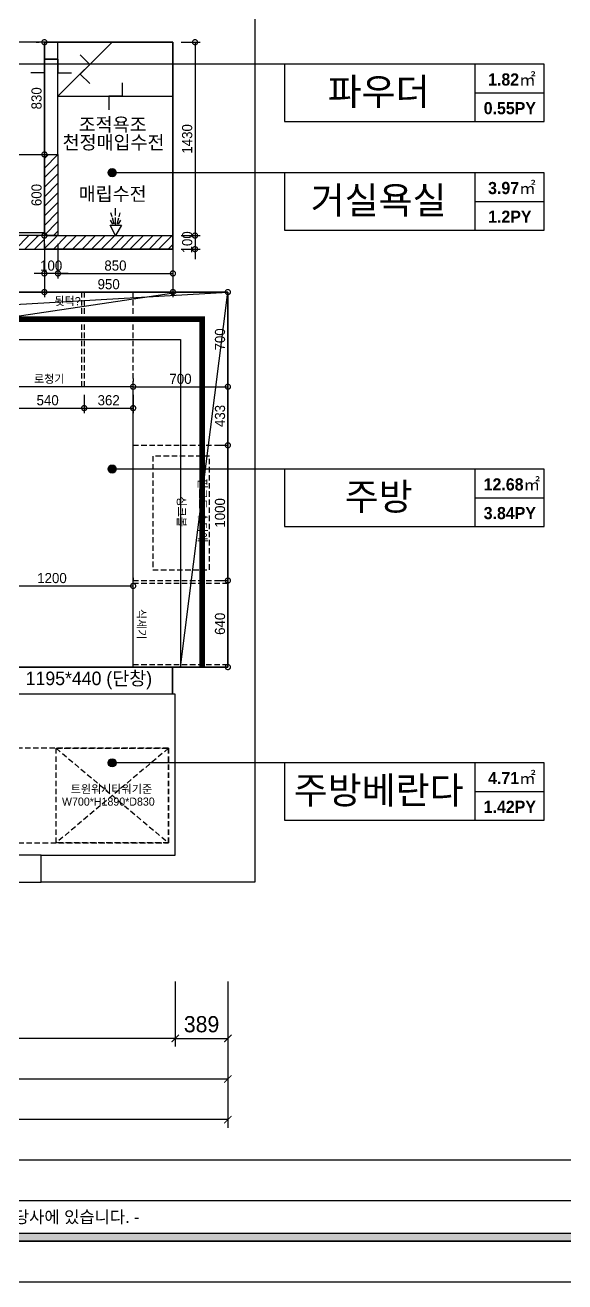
# Model space of a CAD drawing. Header units: inches. Extents: x 220271 to 272471, y 4186 to 23206.
# Drawn here: x 236425 to 240413, y 4786 to 14079 of the extents above; entities that cross this region are included whole.
import ezdxf
from ezdxf.enums import TextEntityAlignment as Align

# ---------------------------------------------------------------- set-up
doc = ezdxf.new("R2010")
doc.units = ezdxf.units.IN
doc.header["$LTSCALE"] = 50
doc.header["$MEASUREMENT"] = 0
doc.linetypes.add('DH-HID2', pattern=[1.2, 0.8, -0.4])
doc.linetypes.add('HID', pattern=[2.5, 1.5, -1])
for name, color, linetype in [('0-ELC TEXT', 7, 'Continuous'), ('03-TEXT', 3, 'Continuous'), ('03-WAL NEW', 3, 'Continuous'), ('04-WIN', 4, 'Continuous'), ('06-FUR', 6, 'Continuous'), ('06-LIGHT', 4, 'Continuous'), ('07-DIM WAL', 5, 'Continuous'), ('08-HAT', 8, 'Continuous'), ('BATH', 4, 'Continuous'), ('CO-BATH', 6, 'Continuous'), ('F-WALL1', 2, 'Continuous'), ('FORM(YOURNAME)-1', 1, 'Continuous'), ('FORM(YOURNAME)-11', 1, 'Continuous'), ('FU-FURM', 251, 'DH-HID2'), ('TOILET-1', 6, 'Continuous')]:
    doc.layers.add(name, color=color, linetype=linetype)
doc.styles.add('YOURNAME', font='HY울릉도M.TTF')
doc.styles.add('넥슨고딕', font='NEXONLv1GothicBold.ttf')
doc.styles.add('스타일1', font='HY울릉도M.TTF')
doc.styles.add('코레일둥고', font='Korail_Round_Gothic_Medium.ttf')
doc.dimstyles.new('30', dxfattribs={"dimscale": 30, "dimtxt": 2.5, "dimasz": 2.5, "dimexe": 1.25, "dimexo": 2, "dimtad": 1, "dimdec": 0, "dimtxsty": '스타일1', "dimblk": 'DOTSMALL', "dimcen": 2.5, "dimclrd": 1, "dimclre": 1, "dimclrt": 7, "dimadec": 0, "dimazin": 0, "dimtfac": 1, "dimtdec": 0, "dimtix": 1, "dimtmove": 0, "dimatfit": 3, "dimldrblk": 'DOTSMALL', "dimfxl": 1.25, "dimarcsym": 0})
doc.dimstyles.new('YOURNAME-60', dxfattribs={"dimscale": 60, "dimtxt": 2, "dimasz": 0.9, "dimexe": 1, "dimexo": 3, "dimgap": 0.7, "dimtad": 1, "dimdec": 0, "dimzin": 0, "dimdsep": 46, "dimlunit": 6, "dimtxsty": 'YOURNAME', "dimblk": 'ARCHTICK', "dimcen": 0, "dimclrd": 1, "dimclre": 1, "dimclrt": 7, "dimadec": 0, "dimazin": 0, "dimtfac": 1, "dimtdec": 0, "dimtix": 1, "dimtmove": 2, "dimatfit": 3, "dimldrblk": 'ARCHTICK', "dimfxl": 1, "dimtolj": 1, "dimtzin": 0, "dimarcsym": 0})

# ---------------------------------------------------------------- blocks, each defined once
blk = doc.blocks.new('FORM-ELEVATION')
at = {"layer": 'FORM(YOURNAME)-11'}
h = blk.add_hatch(color=256, dxfattribs=at)
h.dxf.hatch_style = 1
h.paths.add_polyline_path([(-10309, 35708), (71691, 35708), (71691, 35508), (-10309, 35508)])
h.paths.add_polyline_path([(-10309, -21492), (71691, -21492), (71691, -21692), (-10309, -21692)])
at = {"layer": 'Defpoints', "color": 158}
blk.add_line((62481, -20692), (-10309, -20692), dxfattribs=at)
for points in [[(-10309, -21692), (71691, -21692), (71691, 35708), (-10309, 35708)], [(-8309, 33708), (61071, 33708), (61071, -19692), (-8309, -19692)]]:
    blk.add_lwpolyline(points, close=True, dxfattribs=at)
at = {"layer": 'FORM(YOURNAME)-11', "color": 250}
blk.add_lwpolyline([(-11309, -22692), (72691, -22692), (72691, 36708), (-11309, 36708)], close=True, dxfattribs=at)
at = {"layer": 'FORM(YOURNAME)-11'}
blk.add_lwpolyline([(-10309, -21492), (71691, -21492), (71691, -21692), (-10309, -21692)], close=True, dxfattribs=at)
at = {"layer": 'FORM(YOURNAME)-11', "color": 1, "style": 'YOURNAME'}
blk.add_text("- 본 도서는 어떠한 경우에도 무단으로 도용할 수 없으며 도용시 '지적재산권' 보호에 관한 법률에 의거, 법적 분쟁이 발생합니다.  또한 본 도서에 관한 모든 저작권은 당사에 있습니다. -", height=300, dxfattribs=at).set_placement((28146, -21092), align=Align.MIDDLE_CENTER)
at = {"layer": 'FORM(YOURNAME)-11', "color": 3, "style": 'YOURNAME'}
for tag, height, p in [('1', 450, (71041, -1219)), ('2', 450, (71041, -1863)), ('3', 450, (71041, -3150)), ('4', 450, (71041, -5081)), ('5', 515, (71041, -7398)), ('6', 515, (71041, -9650)), ('7', 515, (71041, -11903)), ('8', 515, (71041, -14155)), ('9', 515, (71041, -16408)), ('10', 515, (66791, -18596)), ('11', 515, (71041, -18660)), ('12', 515, (66791, -20848)), ('13', 515, (71041, -20848))]:
    blk.add_attdef(tag, text='', height=height, dxfattribs=at).set_placement(p, align=Align.MIDDLE_RIGHT)
blk = doc.blocks.new('_ArchTick')
at = {"color": 0, "linetype": 'ByBlock', "const_width": 0.15}
blk.add_lwpolyline([(-0.5, -0.5), (0.5, 0.5)], dxfattribs=at)
blk = doc.blocks.new('*D67')
at = {"layer": '07-DIM WAL', "color": 1, "lineweight": -2, "transparency": 16777216}
for p, q in [((233578.8, 7006.1), (233578.8, 6526.1)), ((237533.8, 7006.1), (237533.8, 6526.1)), ((237533.8, 6586.1), (233578.8, 6586.1))]:
    blk.add_line(p, q, dxfattribs=at)
at = {"layer": 'Defpoints', "color": 0, "transparency": 16777216}
for p in [(233578.8, 7186.1), (237533.8, 7186.1), (233578.8, 6586.1)]:
    blk.add_point(p, dxfattribs=at)
at = {"layer": '07-DIM WAL', "color": 1, "lineweight": -2, "transparency": 16777216, "xscale": 54, "yscale": 54, "zscale": 54, "rotation": 180}
blk.add_blockref('_ArchTick', (233578.8, 6586.1), dxfattribs=at)
at = {"layer": '07-DIM WAL', "color": 1, "lineweight": -2, "transparency": 16777216, "xscale": 54, "yscale": 54, "zscale": 54}
blk.add_blockref('_ArchTick', (237533.8, 6586.1), dxfattribs=at)
at = {"layer": '07-DIM WAL', "color": 7, "transparency": 16777216, "insert": (235556.3, 6699.8), "char_height": 120, "attachment_point": 5, "style": 'YOURNAME'}
blk.add_mtext('\\A1;3,955', dxfattribs=at)
blk = doc.blocks.new('*D68')
at = {"layer": '07-DIM WAL', "color": 1, "lineweight": -2, "transparency": 16777216}
for p, q in [((237533.8, 7006.1), (237533.8, 6526.1)), ((237922.8, 7006.1), (237922.8, 6526.1)), ((237533.8, 6586.1), (237922.8, 6586.1))]:
    blk.add_line(p, q, dxfattribs=at)
at = {"layer": 'Defpoints', "color": 0, "transparency": 16777216}
for p in [(237533.8, 7186.1), (237922.8, 7186.1), (237922.8, 6586.1)]:
    blk.add_point(p, dxfattribs=at)
at = {"layer": '07-DIM WAL', "color": 1, "lineweight": -2, "transparency": 16777216, "xscale": 54, "yscale": 54, "zscale": 54, "rotation": 180}
blk.add_blockref('_ArchTick', (237533.8, 6586.1), dxfattribs=at)
at = {"layer": '07-DIM WAL', "color": 1, "lineweight": -2, "transparency": 16777216, "xscale": 54, "yscale": 54, "zscale": 54}
blk.add_blockref('_ArchTick', (237922.8, 6586.1), dxfattribs=at)
at = {"layer": '07-DIM WAL', "color": 7, "transparency": 16777216, "insert": (237728.3, 6690.6), "char_height": 120, "attachment_point": 5, "style": 'YOURNAME'}
blk.add_mtext('\\A1;389', dxfattribs=at)
blk = doc.blocks.new('*D69')
at = {"layer": '07-DIM WAL', "color": 1, "lineweight": -2, "transparency": 16777216}
for p, q in [((233578.8, 7006.1), (233578.8, 6226.1)), ((237922.8, 7006.1), (237922.8, 6226.1)), ((237922.8, 6286.1), (233578.8, 6286.1))]:
    blk.add_line(p, q, dxfattribs=at)
at = {"layer": 'Defpoints', "color": 0, "transparency": 16777216}
for p in [(233578.8, 7186.1), (237922.8, 7186.1), (233578.8, 6286.1)]:
    blk.add_point(p, dxfattribs=at)
at = {"layer": '07-DIM WAL', "color": 1, "lineweight": -2, "transparency": 16777216, "xscale": 54, "yscale": 54, "zscale": 54, "rotation": 180}
blk.add_blockref('_ArchTick', (233578.8, 6286.1), dxfattribs=at)
at = {"layer": '07-DIM WAL', "color": 1, "lineweight": -2, "transparency": 16777216, "xscale": 54, "yscale": 54, "zscale": 54}
blk.add_blockref('_ArchTick', (237922.8, 6286.1), dxfattribs=at)
at = {"layer": '07-DIM WAL', "color": 7, "transparency": 16777216, "insert": (235750.8, 6399.7), "char_height": 120, "attachment_point": 5, "style": 'YOURNAME'}
blk.add_mtext('\\A1;4,344', dxfattribs=at)
blk = doc.blocks.new('*D71')
at = {"layer": '07-DIM WAL', "color": 1, "lineweight": -2, "transparency": 16777216}
for p, q in [((226218.8, 7006.1), (226218.8, 5926.1)), ((237922.8, 7006.1), (237922.8, 5926.1)), ((237922.8, 5986.1), (226218.8, 5986.1))]:
    blk.add_line(p, q, dxfattribs=at)
at = {"layer": 'Defpoints', "color": 0, "transparency": 16777216}
for p in [(226218.8, 7186.1), (237922.8, 7186.1), (226218.8, 5986.1)]:
    blk.add_point(p, dxfattribs=at)
at = {"layer": '07-DIM WAL', "color": 1, "lineweight": -2, "transparency": 16777216, "xscale": 54, "yscale": 54, "zscale": 54, "rotation": 180}
blk.add_blockref('_ArchTick', (226218.8, 5986.1), dxfattribs=at)
at = {"layer": '07-DIM WAL', "color": 1, "lineweight": -2, "transparency": 16777216, "xscale": 54, "yscale": 54, "zscale": 54}
blk.add_blockref('_ArchTick', (237922.8, 5986.1), dxfattribs=at)
at = {"layer": '07-DIM WAL', "color": 7, "transparency": 16777216, "insert": (232070.8, 6099.7), "char_height": 120, "attachment_point": 5, "style": 'YOURNAME'}
blk.add_mtext('\\A1;11,704', dxfattribs=at)
blk = doc.blocks.new('vudausseh')
at = {"layer": '04-WIN'}
for points in [[(239926.2, 32522.5), (241121.2, 32522.5), (241121.2, 32322.5), (239926.2, 32322.5)], [(240150.2, 31132.5), (237187.2, 31132.5), (237187.2, 30932.5), (240150.2, 30932.5)]]:
    blk.add_lwpolyline(points, close=True, dxfattribs=at)
at = {"layer": 'F-WALL1'}
for p, q in [((241731.2, 42840.5), (241731.2, 30932.5)), ((241125.2, 37143), (236957.2, 37143)), ((241125.2, 35613), (241125.2, 37143)), ((238532.2, 35613), (241125.2, 35613)), ((241531.2, 35295.5), (238397.2, 35295.5)), ((241531.2, 32522.5), (241531.2, 35295.5)), ((241121.2, 32322.5), (241121.2, 32522.5)), ((241121.2, 32522.5), (241531.2, 32522.5)), ((241142.2, 32322.5), (241121.2, 32322.5)), ((241142.2, 31132.5), (241142.2, 32322.5)), ((240150.2, 30932.5), (240150.2, 31132.5)), ((240150.2, 31132.5), (241142.2, 31132.5)), ((241731.2, 30932.5), (240150.2, 30932.5))]:
    blk.add_line(p, q, dxfattribs=at)
blk = doc.blocks.new('_DOTSMALL')
at = {"color": 0, "linetype": 'ByBlock', "const_width": 0.5}
blk.add_lwpolyline([(-0.0625, 0, 1), (0.0625, 0, 1)], format="xyb", close=True, dxfattribs=at)
blk = doc.blocks.new('*D86')
at = {"layer": '07-DIM WAL', "color": 1, "lineweight": -2, "transparency": 16777216}
for p, q in [((236022.8, 9992.1), (236022.8, 9969.6)), ((237222.8, 9992.1), (237222.8, 9969.6)), ((236022.8, 9932.1), (237222.8, 9932.1))]:
    blk.add_line(p, q, dxfattribs=at)
at = {"layer": 'Defpoints', "color": 0, "transparency": 16777216}
for p in [(236022.8, 9932.1), (237222.8, 9932.1), (237222.8, 9932.1)]:
    blk.add_point(p, dxfattribs=at)
at = {"layer": '07-DIM WAL', "color": 1, "lineweight": -2, "transparency": 16777216, "xscale": 75, "yscale": 75, "zscale": 75, "rotation": 180}
blk.add_blockref('_DOTSMALL', (236022.8, 9932.1), dxfattribs=at)
at = {"layer": '07-DIM WAL', "color": 1, "lineweight": -2, "transparency": 16777216, "xscale": 75, "yscale": 75, "zscale": 75}
blk.add_blockref('_DOTSMALL', (237222.8, 9932.1), dxfattribs=at)
at = {"layer": '07-DIM WAL', "color": 7, "transparency": 16777216, "insert": (236622.8, 9989.9), "char_height": 75, "attachment_point": 5, "style": '스타일1'}
blk.add_mtext('1200', dxfattribs=at)
blk = doc.blocks.new('AC-8')
at = {"layer": 'BATH'}
for p, q in [((-51, 54), (0, 143)), ((0, 143), (45, 54)), ((45, 54), (-51, 54)), ((-25, 47), (-46, 12)), ((-14, 47), (-28, -8)), ((-2, 49), (-2, -11)), ((10, 47), (25, -8)), ((22, 47), (43, 12)), ((-31, -16), (-41, -49)), ((-2, -27), (-2, -89)), ((28, -16), (38, -49))]:
    blk.add_line(p, q, dxfattribs=at)
blk = doc.blocks.new('*D91')
at = {"layer": '07-DIM WAL', "color": 1, "lineweight": -2, "transparency": 16777216}
for p, q in [((237862.8, 12105.1), (237885.3, 12105.1)), ((237922.8, 12105.1), (237922.8, 11405.1)), ((237862.8, 11405.1), (237885.3, 11405.1))]:
    blk.add_line(p, q, dxfattribs=at)
at = {"layer": 'Defpoints', "color": 0, "transparency": 16777216}
for p in [(237922.8, 12105.1), (237922.8, 11405.1), (237922.8, 11405.1)]:
    blk.add_point(p, dxfattribs=at)
at = {"layer": '07-DIM WAL', "color": 1, "lineweight": -2, "transparency": 16777216, "xscale": 75, "yscale": 75, "zscale": 75}
for p, rotation in [((237922.8, 12105.1), 90), ((237922.8, 11405.1), 270)]:
    blk.add_blockref('_DOTSMALL', p, dxfattribs=dict(at, rotation=rotation))
at = {"layer": '07-DIM WAL', "color": 7, "transparency": 16777216, "insert": (237865, 11755.1), "char_height": 75, "attachment_point": 5, "rotation": 90, "style": '스타일1'}
blk.add_mtext('700', dxfattribs=at)
blk = doc.blocks.new('*D92')
at = {"layer": '07-DIM WAL', "color": 1, "lineweight": -2, "transparency": 16777216}
for p, q in [((237222.8, 11465.1), (237222.8, 11442.6)), ((237922.8, 11465.1), (237922.8, 11442.6)), ((237222.8, 11405.1), (237922.8, 11405.1))]:
    blk.add_line(p, q, dxfattribs=at)
at = {"layer": 'Defpoints', "color": 0, "transparency": 16777216}
for p in [(237222.8, 11405.1), (237922.8, 11405.1), (237922.8, 11405.1)]:
    blk.add_point(p, dxfattribs=at)
at = {"layer": '07-DIM WAL', "color": 1, "lineweight": -2, "transparency": 16777216, "xscale": 75, "yscale": 75, "zscale": 75, "rotation": 180}
blk.add_blockref('_DOTSMALL', (237222.8, 11405.1), dxfattribs=at)
at = {"layer": '07-DIM WAL', "color": 1, "lineweight": -2, "transparency": 16777216, "xscale": 75, "yscale": 75, "zscale": 75}
blk.add_blockref('_DOTSMALL', (237922.8, 11405.1), dxfattribs=at)
at = {"layer": '07-DIM WAL', "color": 7, "transparency": 16777216, "insert": (237572.8, 11462.9), "char_height": 75, "attachment_point": 5, "style": '스타일1'}
blk.add_mtext('700', dxfattribs=at)
blk = doc.blocks.new('*D93')
at = {"layer": '07-DIM WAL', "color": 1, "lineweight": -2, "transparency": 16777216}
for p, q in [((237576.8, 13952.6), (237717.6, 13952.6)), ((237680.1, 13952.6), (237680.1, 12522.6)), ((237576.8, 12522.6), (237717.6, 12522.6))]:
    blk.add_line(p, q, dxfattribs=at)
at = {"layer": 'Defpoints', "color": 0, "transparency": 16777216}
for p in [(237516.8, 13952.6), (237516.8, 12522.6), (237680.1, 12522.6)]:
    blk.add_point(p, dxfattribs=at)
at = {"layer": '07-DIM WAL', "color": 1, "lineweight": -2, "transparency": 16777216, "xscale": 75, "yscale": 75, "zscale": 75}
for p, rotation in [((237680.1, 13952.6), 90), ((237680.1, 12522.6), 270)]:
    blk.add_blockref('_DOTSMALL', p, dxfattribs=dict(at, rotation=rotation))
at = {"layer": '07-DIM WAL', "color": 7, "transparency": 16777216, "insert": (237622.3, 13237.6), "char_height": 75, "attachment_point": 5, "rotation": 90, "style": '스타일1'}
blk.add_mtext('1430', dxfattribs=at)
blk = doc.blocks.new('*D94')
at = {"layer": '07-DIM WAL', "color": 1, "lineweight": -2, "transparency": 16777216}
for p, q in [((237680.1, 12597.6), (237680.1, 12347.6)), ((237576.8, 12522.6), (237717.6, 12522.6)), ((237576.8, 12422.6), (237717.6, 12422.6))]:
    blk.add_line(p, q, dxfattribs=at)
at = {"layer": 'Defpoints', "color": 0, "transparency": 16777216}
for p in [(237516.8, 12522.6), (237516.8, 12422.6), (237680.1, 12422.6)]:
    blk.add_point(p, dxfattribs=at)
at = {"layer": '07-DIM WAL', "color": 1, "lineweight": -2, "transparency": 16777216, "xscale": 75, "yscale": 75, "zscale": 75}
for p, rotation in [((237680.1, 12522.6), 270), ((237680.1, 12422.6), 90)]:
    blk.add_blockref('_DOTSMALL', p, dxfattribs=dict(at, rotation=rotation))
at = {"layer": '07-DIM WAL', "color": 7, "transparency": 16777216, "insert": (237622.3, 12472.6), "char_height": 75, "attachment_point": 5, "rotation": 90, "style": '스타일1'}
blk.add_mtext('100', dxfattribs=at)
blk = doc.blocks.new('*D95')
at = {"layer": '07-DIM WAL', "color": 1, "lineweight": -2, "transparency": 16777216}
for p, q in [((236506.8, 13122.6), (236529.3, 13122.6)), ((236566.8, 13122.6), (236566.8, 12522.6)), ((236506.8, 12522.6), (236529.3, 12522.6))]:
    blk.add_line(p, q, dxfattribs=at)
at = {"layer": 'Defpoints', "color": 0, "transparency": 16777216}
for p in [(236566.8, 13122.6), (236566.8, 12522.6), (236566.8, 12522.6)]:
    blk.add_point(p, dxfattribs=at)
at = {"layer": '07-DIM WAL', "color": 1, "lineweight": -2, "transparency": 16777216, "xscale": 75, "yscale": 75, "zscale": 75}
for p, rotation in [((236566.8, 13122.6), 90), ((236566.8, 12522.6), 270)]:
    blk.add_blockref('_DOTSMALL', p, dxfattribs=dict(at, rotation=rotation))
at = {"layer": '07-DIM WAL', "color": 7, "transparency": 16777216, "insert": (236509, 12822.6), "char_height": 75, "attachment_point": 5, "rotation": 90, "style": '스타일1'}
blk.add_mtext('600', dxfattribs=at)
blk = doc.blocks.new('B-110')
at = {"layer": 'CO-BATH', "color": 8}
blk.add_line((-450, -20), (450, -20), dxfattribs=at)
at = {"layer": 'CO-BATH'}
for p, q in [((-82.3, -114.8), (-37.5, -104.8)), ((-82.3, -168.2), (-82.3, -114.8)), ((-82.3, -168.2), (-45.1, -180.7)), ((-30.4, -154.8), (-53.2, -194.8)), ((-31.2, -156.3), (-37.5, -104.8)), ((-37.5, -104.8), (37.5, -104.8)), ((0.7, -179.1), (-32.6, -210.9)), ((15, -288), (37.5, -104.8)), ((82.3, -165.1), (27.5, -186.1)), ((37.5, -104.8), (82.3, -114.8)), ((82.3, -165.1), (82.3, -114.8)), ((-53.6, -195.4), (-71.6, -218.5)), ((-64.9, -205.1), (-71.1, -213)), ((-70.2, -220), (-52.9, -233.6)), ((-33.1, -211.4), (-51.1, -234.5)), ((-39.7, -224.8), (-45.9, -232.7)), ((-15, -288), (-25.3, -204)), ((-15, -288), (15, -288))]:
    blk.add_line(p, q, dxfattribs=at)
blk.add_lwpolyline([(-450, 0), (450, 0), (450, -600), (-450, -600)], close=True, dxfattribs=at)
at = {"layer": 'CO-BATH', "color": 8}
for centre, radius in [((0, -148), 20), ((0, -148), 8), ((0, -361.5), 15)]:
    blk.add_circle(centre, radius, dxfattribs=at)
at = {"layer": 'CO-BATH'}
for centre, radius, start, end in [((0, -334), 230, 110.95984, 69.04016), ((-34.7, -152.3), 5, 330.35272, 7.11814), ((0, -148), 30, 276.86913, 187.11814), ((4.2, -182.7), 5, 96.86913, 133.63456), ((-67.2, -216.1), 5, 141.99364, 231.99364), ((-61, -208.2), 5, 75.57182, 141.99364), ((-57.5, -192.4), 5, 321.99364, 330.35272), ((-49.8, -229.6), 5, 231.99364, 321.99364), ((-43.7, -221.7), 5, 321.99364, 28.41546), ((-29.1, -214.5), 5, 133.63456, 141.99364)]:
    blk.add_arc(centre, radius, start, end, dxfattribs=at)
at = {"layer": 'CO-BATH', "color": 8}
for centre, radius, start, end in [((0, -334), 220, 111.96087, 68.03913), ((-26.4, -373.5), 162.4, 130.34665, 154.00528), ((-10.4, -392.4), 187.1, 109.38487, 130.34665), ((0, -421.9), 218.4, 70.61513, 83.36919), ((10.4, -392.4), 187.1, 49.65335, 70.61513), ((26.4, -373.5), 162.4, 25.99472, 49.65335), ((-51.1, -361.5), 134.9, 154.00528, 180), ((-51.1, -361.5), 134.9, 180, 205.99472), ((51.1, -361.5), 134.9, 0, 25.99472), ((51.1, -361.5), 134.9, 334.00528, 0), ((-26.4, -349.5), 162.4, 205.99472, 229.65335), ((26.4, -349.5), 162.4, 310.34665, 334.00528), ((-10.4, -330.6), 187.1, 229.65335, 250.61513), ((0, -301.1), 218.4, 250.61513, 270), ((0, -301.1), 218.4, 270, 289.38487), ((10.4, -330.6), 187.1, 289.38487, 310.34665)]:
    blk.add_arc(centre, radius, start, end, dxfattribs=at)
blk = doc.blocks.new('*D97')
at = {"layer": '07-DIM WAL', "color": 1, "lineweight": -2, "transparency": 16777216}
for p, q in [((235666.8, 12362.6), (235666.8, 12067.6)), ((236566.8, 12362.6), (236566.8, 12067.6)), ((235666.8, 12105.1), (236566.8, 12105.1))]:
    blk.add_line(p, q, dxfattribs=at)
at = {"layer": 'Defpoints', "color": 0, "transparency": 16777216}
for p in [(235666.8, 12422.6), (236566.8, 12422.6), (236566.8, 12105.1)]:
    blk.add_point(p, dxfattribs=at)
at = {"layer": '07-DIM WAL', "color": 1, "lineweight": -2, "transparency": 16777216, "xscale": 75, "yscale": 75, "zscale": 75, "rotation": 180}
blk.add_blockref('_DOTSMALL', (235666.8, 12105.1), dxfattribs=at)
at = {"layer": '07-DIM WAL', "color": 1, "lineweight": -2, "transparency": 16777216, "xscale": 75, "yscale": 75, "zscale": 75}
blk.add_blockref('_DOTSMALL', (236566.8, 12105.1), dxfattribs=at)
at = {"layer": '07-DIM WAL', "color": 7, "transparency": 16777216, "insert": (236116.8, 12162.9), "char_height": 75, "attachment_point": 5, "style": '스타일1'}
blk.add_mtext('900', dxfattribs=at)
blk = doc.blocks.new('*D98')
at = {"layer": '07-DIM WAL', "color": 1, "lineweight": -2, "transparency": 16777216}
for p, q in [((236566.8, 12362.6), (236566.8, 12067.6)), ((237516.8, 12362.6), (237516.8, 12067.6)), ((236566.8, 12105.1), (237516.8, 12105.1))]:
    blk.add_line(p, q, dxfattribs=at)
at = {"layer": 'Defpoints', "color": 0, "transparency": 16777216}
for p in [(236566.8, 12422.6), (237516.8, 12422.6), (237516.8, 12105.1)]:
    blk.add_point(p, dxfattribs=at)
at = {"layer": '07-DIM WAL', "color": 1, "lineweight": -2, "transparency": 16777216, "xscale": 75, "yscale": 75, "zscale": 75, "rotation": 180}
blk.add_blockref('_DOTSMALL', (236566.8, 12105.1), dxfattribs=at)
at = {"layer": '07-DIM WAL', "color": 1, "lineweight": -2, "transparency": 16777216, "xscale": 75, "yscale": 75, "zscale": 75}
blk.add_blockref('_DOTSMALL', (237516.8, 12105.1), dxfattribs=at)
at = {"layer": '07-DIM WAL', "color": 7, "transparency": 16777216, "insert": (237041.8, 12162.9), "char_height": 75, "attachment_point": 5, "style": '스타일1'}
blk.add_mtext('950', dxfattribs=at)
blk = doc.blocks.new('*D99')
at = {"layer": '07-DIM WAL', "color": 1, "lineweight": -2, "transparency": 16777216}
for p, q in [((236666.8, 12462.6), (236666.8, 12205.3)), ((237516.8, 12462.6), (237516.8, 12205.3)), ((236666.8, 12242.8), (237516.8, 12242.8))]:
    blk.add_line(p, q, dxfattribs=at)
at = {"layer": 'Defpoints', "color": 0, "transparency": 16777216}
for p in [(236666.8, 12522.6), (237516.8, 12522.6), (237516.8, 12242.8)]:
    blk.add_point(p, dxfattribs=at)
at = {"layer": '07-DIM WAL', "color": 1, "lineweight": -2, "transparency": 16777216, "xscale": 75, "yscale": 75, "zscale": 75, "rotation": 180}
blk.add_blockref('_DOTSMALL', (236666.8, 12242.8), dxfattribs=at)
at = {"layer": '07-DIM WAL', "color": 1, "lineweight": -2, "transparency": 16777216, "xscale": 75, "yscale": 75, "zscale": 75}
blk.add_blockref('_DOTSMALL', (237516.8, 12242.8), dxfattribs=at)
at = {"layer": '07-DIM WAL', "color": 7, "transparency": 16777216, "insert": (237091.8, 12300.6), "char_height": 75, "attachment_point": 5, "style": '스타일1'}
blk.add_mtext('850', dxfattribs=at)
blk = doc.blocks.new('*D100')
at = {"layer": '07-DIM WAL', "color": 1, "lineweight": -2, "transparency": 16777216}
for p, q in [((236566.8, 12462.6), (236566.8, 12205.3)), ((236666.8, 12462.6), (236666.8, 12205.3)), ((236741.8, 12242.8), (236491.8, 12242.8))]:
    blk.add_line(p, q, dxfattribs=at)
at = {"layer": 'Defpoints', "color": 0, "transparency": 16777216}
for p in [(236566.8, 12522.6), (236666.8, 12522.6), (236566.8, 12242.8)]:
    blk.add_point(p, dxfattribs=at)
at = {"layer": '07-DIM WAL', "color": 1, "lineweight": -2, "transparency": 16777216, "xscale": 75, "yscale": 75, "zscale": 75}
blk.add_blockref('_DOTSMALL', (236566.8, 12242.8), dxfattribs=at)
at = {"layer": '07-DIM WAL', "color": 1, "lineweight": -2, "transparency": 16777216, "xscale": 75, "yscale": 75, "zscale": 75, "rotation": 180}
blk.add_blockref('_DOTSMALL', (236666.8, 12242.8), dxfattribs=at)
at = {"layer": '07-DIM WAL', "color": 7, "transparency": 16777216, "insert": (236616.8, 12300.5), "char_height": 75, "attachment_point": 5, "style": '스타일1'}
blk.add_mtext('100', dxfattribs=at)
blk = doc.blocks.new('*D101')
at = {"layer": '07-DIM WAL', "color": 1, "lineweight": -2, "transparency": 16777216}
for p, q in [((236506.8, 13952.6), (236529.3, 13952.6)), ((236566.8, 13952.6), (236566.8, 13122.6)), ((236506.8, 13122.6), (236529.3, 13122.6))]:
    blk.add_line(p, q, dxfattribs=at)
at = {"layer": 'Defpoints', "color": 0, "transparency": 16777216}
for p in [(236566.8, 13952.6), (236566.8, 13122.6), (236566.8, 13122.6)]:
    blk.add_point(p, dxfattribs=at)
at = {"layer": '07-DIM WAL', "color": 1, "lineweight": -2, "transparency": 16777216, "xscale": 75, "yscale": 75, "zscale": 75}
for p, rotation in [((236566.8, 13952.6), 90), ((236566.8, 13122.6), 270)]:
    blk.add_blockref('_DOTSMALL', p, dxfattribs=dict(at, rotation=rotation))
at = {"layer": '07-DIM WAL', "color": 7, "transparency": 16777216, "insert": (236509, 13537.6), "char_height": 75, "attachment_point": 5, "rotation": 90, "style": '스타일1'}
blk.add_mtext('830', dxfattribs=at)
blk = doc.blocks.new('*D126')
at = {"layer": '07-DIM WAL', "color": 1, "lineweight": -2, "transparency": 16777216}
for p, q in [((236320.8, 11345.1), (236320.8, 11209.4)), ((236860.8, 11345.1), (236860.8, 11209.4)), ((236320.8, 11246.9), (236860.8, 11246.9))]:
    blk.add_line(p, q, dxfattribs=at)
at = {"layer": 'Defpoints', "color": 0, "transparency": 16777216}
for p in [(236320.8, 11405.1), (236860.8, 11405.1), (236860.8, 11246.9)]:
    blk.add_point(p, dxfattribs=at)
at = {"layer": '07-DIM WAL', "color": 1, "lineweight": -2, "transparency": 16777216, "xscale": 75, "yscale": 75, "zscale": 75, "rotation": 180}
blk.add_blockref('_DOTSMALL', (236320.8, 11246.9), dxfattribs=at)
at = {"layer": '07-DIM WAL', "color": 1, "lineweight": -2, "transparency": 16777216, "xscale": 75, "yscale": 75, "zscale": 75}
blk.add_blockref('_DOTSMALL', (236860.8, 11246.9), dxfattribs=at)
at = {"layer": '07-DIM WAL', "color": 7, "transparency": 16777216, "insert": (236590.8, 11304.7), "char_height": 75, "attachment_point": 5, "style": '스타일1'}
blk.add_mtext('540', dxfattribs=at)
blk = doc.blocks.new('*D127')
at = {"layer": '07-DIM WAL', "color": 1, "lineweight": -2, "transparency": 16777216}
for p, q in [((236860.8, 11345.1), (236860.8, 11209.4)), ((237222.8, 11345.1), (237222.8, 11209.4)), ((236860.8, 11246.9), (237222.8, 11246.9))]:
    blk.add_line(p, q, dxfattribs=at)
at = {"layer": 'Defpoints', "color": 0, "transparency": 16777216}
for p in [(236860.8, 11405.1), (237222.8, 11405.1), (237222.8, 11246.9)]:
    blk.add_point(p, dxfattribs=at)
at = {"layer": '07-DIM WAL', "color": 1, "lineweight": -2, "transparency": 16777216, "xscale": 75, "yscale": 75, "zscale": 75, "rotation": 180}
blk.add_blockref('_DOTSMALL', (236860.8, 11246.9), dxfattribs=at)
at = {"layer": '07-DIM WAL', "color": 1, "lineweight": -2, "transparency": 16777216, "xscale": 75, "yscale": 75, "zscale": 75}
blk.add_blockref('_DOTSMALL', (237222.8, 11246.9), dxfattribs=at)
at = {"layer": '07-DIM WAL', "color": 7, "transparency": 16777216, "insert": (237041.8, 11304.7), "char_height": 75, "attachment_point": 5, "style": '스타일1'}
blk.add_mtext('362', dxfattribs=at)
blk = doc.blocks.new('*D128')
at = {"layer": '07-DIM WAL', "color": 1, "lineweight": -2, "transparency": 16777216}
for p, q in [((237862.8, 11405.1), (237885.3, 11405.1)), ((237922.8, 11405.1), (237922.8, 10972.1)), ((237862.8, 10972.1), (237885.3, 10972.1))]:
    blk.add_line(p, q, dxfattribs=at)
at = {"layer": 'Defpoints', "color": 0, "transparency": 16777216}
for p in [(237922.8, 11405.1), (237922.8, 10972.1), (237922.8, 10972.1)]:
    blk.add_point(p, dxfattribs=at)
at = {"layer": '07-DIM WAL', "color": 1, "lineweight": -2, "transparency": 16777216, "xscale": 75, "yscale": 75, "zscale": 75}
for p, rotation in [((237922.8, 11405.1), 90), ((237922.8, 10972.1), 270)]:
    blk.add_blockref('_DOTSMALL', p, dxfattribs=dict(at, rotation=rotation))
at = {"layer": '07-DIM WAL', "color": 7, "transparency": 16777216, "insert": (237865, 11188.6), "char_height": 75, "attachment_point": 5, "rotation": 90, "style": '스타일1'}
blk.add_mtext('433', dxfattribs=at)
blk = doc.blocks.new('*D129')
at = {"layer": '07-DIM WAL', "color": 1, "lineweight": -2, "transparency": 16777216}
for p, q in [((237862.8, 10972.1), (237885.3, 10972.1)), ((237922.8, 10972.1), (237922.8, 9972.1)), ((237862.8, 9972.1), (237885.3, 9972.1))]:
    blk.add_line(p, q, dxfattribs=at)
at = {"layer": 'Defpoints', "color": 0, "transparency": 16777216}
for p in [(237922.8, 10972.1), (237922.8, 9972.1), (237922.8, 9972.1)]:
    blk.add_point(p, dxfattribs=at)
at = {"layer": '07-DIM WAL', "color": 1, "lineweight": -2, "transparency": 16777216, "xscale": 75, "yscale": 75, "zscale": 75}
for p, rotation in [((237922.8, 10972.1), 90), ((237922.8, 9972.1), 270)]:
    blk.add_blockref('_DOTSMALL', p, dxfattribs=dict(at, rotation=rotation))
at = {"layer": '07-DIM WAL', "color": 7, "transparency": 16777216, "insert": (237865, 10472.1), "char_height": 75, "attachment_point": 5, "rotation": 90, "style": '스타일1'}
blk.add_mtext('1000', dxfattribs=at)
blk = doc.blocks.new('*D130')
at = {"layer": '07-DIM WAL', "color": 1, "lineweight": -2, "transparency": 16777216}
for p, q in [((237862.8, 9972.1), (237885.3, 9972.1)), ((237922.8, 9332.1), (237922.8, 9972.1)), ((237862.8, 9332.1), (237885.3, 9332.1))]:
    blk.add_line(p, q, dxfattribs=at)
at = {"layer": 'Defpoints', "color": 0, "transparency": 16777216}
for p in [(237922.8, 9972.1), (237922.8, 9972.1), (237922.8, 9332.1)]:
    blk.add_point(p, dxfattribs=at)
at = {"layer": '07-DIM WAL', "color": 1, "lineweight": -2, "transparency": 16777216, "xscale": 75, "yscale": 75, "zscale": 75}
for p, rotation in [((237922.8, 9972.1), 90), ((237922.8, 9332.1), 270)]:
    blk.add_blockref('_DOTSMALL', p, dxfattribs=dict(at, rotation=rotation))
at = {"layer": '07-DIM WAL', "color": 7, "transparency": 16777216, "insert": (237865, 9652.1), "char_height": 75, "attachment_point": 5, "rotation": 90, "style": '스타일1'}
blk.add_mtext('640', dxfattribs=at)

msp = doc.modelspace()

# ---------------------------------------------------------------- hatches: boundary and pattern name
at = {"layer": '0-ELC TEXT'}
h = msp.add_hatch(color=256, dxfattribs=at)
h.dxf.hatch_style = 1
edge = h.paths.add_edge_path()
edge.add_arc((237067.9, 12987.6), 30, 180, 540)
h = msp.add_hatch(color=256, dxfattribs=at)
h.dxf.hatch_style = 1
edge = h.paths.add_edge_path()
edge.add_arc((237067.9, 10796.3), 30, 180, 540)
h = msp.add_hatch(color=256, dxfattribs=at)
h.dxf.hatch_style = 1
edge = h.paths.add_edge_path()
edge.add_arc((237067.9, 8624.6), 30, 180, 540)
at = {"layer": '03-WAL NEW', "transparency": 33554687}
h = msp.add_hatch(dxfattribs=at)
h.set_pattern_fill('_USER', color=256, scale=50, angle=45, pattern_type=0)
h.set_pattern_definition([(45, (-100, -21624.49), (-35.355339, 35.355339), [])])
h.paths.add_polyline_path([(236566.8, 12522.6), (236566.8, 13122.6), (236666.8, 13122.6), (236666.8, 12522.6)])
h = msp.add_hatch(dxfattribs=at)
h.set_pattern_fill('_USER', color=256, scale=50, angle=45, pattern_type=0)
h.set_pattern_definition([(45, (0, -21624.49), (-35.355339, 35.355339), [])])
h.paths.add_polyline_path([(236566.8, 12522.6), (237516.8, 12522.6), (237516.8, 12422.6), (236566.8, 12422.6)])
at = {"layer": '08-HAT', "transparency": 33554687}
h = msp.add_hatch(dxfattribs=at)
h.set_pattern_fill('_USER', color=256, scale=50, angle=45, pattern_type=0)
h.set_pattern_definition([(45, (-100, -21867.834), (-35.355339, 35.355339), [])])
h.paths.add_polyline_path([(235666.8, 12422.6), (236566.8, 12422.6), (236566.8, 12522.6), (235666.8, 12522.6)])

# ---------------------------------------------------------------- linework, layer by layer
at = {"layer": '0-ELC TEXT'}
for p, q in [((238340.1, 13790.3), (234397, 13790.3)), ((239751.3, 13365.8), (239751.3, 13790.3)), ((239751.3, 13578.1), (240260.9, 13578.1)), ((238340.1, 12987.6), (237067.9, 12987.6)), ((239751.3, 12563.1), (239751.3, 12987.6)), ((239751.3, 12775.4), (240260.9, 12775.4)), ((238340.1, 10796.3), (237067.9, 10796.3)), ((239751.3, 10371.8), (239751.3, 10796.3)), ((239751.3, 10584), (240260.9, 10584)), ((238340.1, 8624.6), (237067.9, 8624.6)), ((239751.3, 8200), (239751.3, 8624.6)), ((239751.3, 8412.3), (240260.9, 8412.3))]:
    msp.add_line(p, q, dxfattribs=at)
for points in [[(238340.1, 13365.8), (240260.9, 13365.8), (240260.9, 13790.3), (238340.1, 13790.3)], [(238340.1, 12563.1), (240260.9, 12563.1), (240260.9, 12987.6), (238340.1, 12987.6)], [(238340.1, 10371.8), (240260.9, 10371.8), (240260.9, 10796.3), (238340.1, 10796.3)], [(238340.1, 8200), (240260.9, 8200), (240260.9, 8624.6), (238340.1, 8624.6)]]:
    msp.add_lwpolyline(points, close=True, dxfattribs=at)
for centre in [(237067.9, 12987.6), (237067.9, 10796.3), (237067.9, 8624.6)]:
    msp.add_circle(centre, 30, dxfattribs=at)
at = {"layer": '03-WAL NEW', "transparency": 33554687}
for p, q in [((236666.8, 13122.6), (236666.8, 13952.6)), ((236666.8, 13552.6), (237516.8, 13552.6))]:
    msp.add_line(p, q, dxfattribs=at)
for points in [[(236566.8, 13122.6), (236566.8, 13952.6), (237516.8, 13952.6), (237516.8, 12522.6)], [(236666.8, 13952.6), (237066.8, 13952.6), (236666.8, 13552.6), (236666.8, 13952.6)], [(236902.1, 13646.6), (236831.4, 13717.3), (236902.1, 13788), (236831.4, 13858.7)], [(236666.8, 13826), (236566.8, 13826), (236566.8, 13726), (236466.8, 13726)], [(236566.8, 13826), (236666.8, 13826), (236666.8, 13726), (236766.8, 13726)], [(237141.8, 13652.6), (237141.8, 13552.6), (237041.8, 13552.6), (237041.8, 13452.6)], [(236566.8, 12522.6), (236566.8, 13122.6), (236666.8, 13122.6), (236666.8, 12522.6), (236566.8, 12522.6)], [(235666.8, 12422.6), (236566.8, 12422.6), (236566.8, 12522.6), (235666.8, 12522.6), (235666.8, 12422.6)]]:
    msp.add_lwpolyline(points, dxfattribs=at)
msp.add_lwpolyline([(236566.8, 12522.6), (237516.8, 12522.6), (237516.8, 12422.6), (236566.8, 12422.6)], close=True, dxfattribs=at)
at = {"layer": '06-FUR'}
for points in [[(234600.8, 12105.1), (237922.8, 12105.1), (237922.8, 9332.1), (237222.8, 9332.1), (237222.8, 11405.1), (234600.8, 11405.1), (234600.8, 12105.1)], [(235220.8, 11755.1), (237572.8, 11755.1), (237572.8, 9332.1), (237922.8, 12105.1)], [(237572.8, 12105.1), (235220.8, 11755.1)]]:
    msp.add_lwpolyline(points, dxfattribs=at)
at = {"layer": '06-LIGHT', "color": 10, "linetype": 'HID', "const_width": 43.2}
msp.add_lwpolyline([(235220.8, 11905.1), (237732.8, 11905.1), (237732.8, 9332.1)], dxfattribs=at)
at = {"layer": '07-DIM WAL', "color": 6}
msp.add_lwpolyline([(226218.8, 12730.1), (231178.8, 12730.1), (231178.8, 17165.1), (232788.8, 17165.1), (232788.8, 15927.1), (237903.4, 15907.1), (237922.8, 14200.4), (233348.8, 14205.1), (233348.8, 13952.6), (234756.3, 13952.6), (234788.8, 12487.6), (233348.8, 12487.6), (233348.8, 12205.1), (232773.8, 12205.1), (232773.8, 11805.1), (237922.8, 12105.1), (237922.8, 9332.1), (233348.8, 9332.1), (233328.8, 8385.1), (226214.1, 8385.1)], dxfattribs=at)
at = {"layer": 'FU-FURM'}
for p, q in [((236840.8, 12105.1), (236840.8, 11405.1)), ((236860.8, 12105.1), (236860.8, 11405.1)), ((237222.8, 11405.1), (237222.8, 12105.1)), ((237222.8, 11405.1), (237922.8, 11405.1)), ((237222.8, 10972.1), (237922.8, 10972.1)), ((237222.8, 9972.1), (237922.8, 9972.1)), ((237222.8, 9952.1), (237922.8, 9952.1)), ((237222.8, 9352.1), (237922.8, 9352.1)), ((237483.8, 8732.1), (236653.8, 8032.1)), ((236653.8, 8732.1), (237483.8, 8032.1))]:
    msp.add_line(p, q, dxfattribs=at)
for points in [[(237788.2, 10052.1), (237788.2, 10892.1), (237368.2, 10892.1), (237368.2, 10052.1)], [(237483.8, 8732.1), (237483.8, 8032.1), (236653.8, 8032.1), (236653.8, 8732.1)]]:
    msp.add_lwpolyline(points, close=True, dxfattribs=at)
msp.add_lwpolyline([(237483.8, 8732.1), (236073.8, 8732.1), (236073.8, 8032.1), (237483.8, 8032.1), (237483.8, 8732.1)], dxfattribs=at)

# ---------------------------------------------------------------- block references
msp.add_blockref('vudausseh', (-3608.4, -23190.4))
at = {"layer": 'CO-BATH', "rotation": 180}
msp.add_blockref('B-110', (236116.8, 12522.6), dxfattribs=at)
at = {"layer": 'FORM(YOURNAME)-1', "xscale": 0.3, "yscale": 0.3, "zscale": 0.3}
msp.add_blockref('FORM-ELEVATION', (224263.3, 11593.7), dxfattribs=at)
at = {"layer": 'TOILET-1', "linetype": 'Continuous', "xscale": 0.873786407766195, "yscale": 0.873786407766195, "zscale": 0.873786407766195, "rotation": 180}
msp.add_blockref('AC-8', (237091.7, 12647.3), dxfattribs=at)

# ---------------------------------------------------------------- texts
at = {"layer": '0-ELC TEXT', "style": '코레일둥고'}
for s, height, p in [('조적욕조', 100, (236820, 13293.5)), ('천정매입수전', 100, (236701.3, 13161.8)), ('매립수전', 100, (236820, 12780.5)), ('뒷턱?', 60, (236640.5, 12008.1)), ('로청기', 60, (236489.7, 11433.1)), ('1195*440 (단창)', 100, (236428.2, 9198.6)), ('트윈워시타워기준', 60, (236761.2, 8400)), ('W700*H1890*D830', 60, (236696.9, 8307.3))]:
    msp.add_text(s, height=height, dxfattribs=at).set_placement(p)
for s, p in [('필로토 수티에', (237705.7, 10726.9)), ('싱크볼', (237550.8, 10594.2)), ('식세기', (237254.2, 9762.4))]:
    msp.add_text(s, height=60, rotation=270, dxfattribs=at).set_placement(p)
at = {"layer": '03-TEXT'}
for s, height, style, p in [('파우더', 200, '코레일둥고', (239037, 13487.2)), ('1.82㎡', 90, '넥슨고딕', (240022.1, 13632.2)), ('0.55PY', 90, '넥슨고딕', (240006.7, 13419.9)), ('3.97㎡', 90, '넥슨고딕', (240022.1, 12829.5)), ('거실욕실', 200, '코레일둥고', (239037, 12684.5)), ('1.2PY', 90, '넥슨고딕', (240006.7, 12617.2)), ('주방', 200, '코레일둥고', (239037, 10493.2)), ('12.68㎡', 90, '넥슨고딕', (240022.1, 10638.1)), ('3.84PY', 90, '넥슨고딕', (240006.7, 10425.9)), ('4.71㎡', 90, '넥슨고딕', (240022.1, 8466.4)), ('주방베란다', 200, '코레일둥고', (239037, 8321.5)), ('1.42PY', 90, '넥슨고딕', (240006.7, 8254.2))]:
    msp.add_text(s, height=height, dxfattribs=dict(at, style=style)).set_placement(p, align=Align.CENTER)

# ---------------------------------------------------------------- dimensions: what is measured, and where the dimension line sits
at = {"layer": '07-DIM WAL'}
for base, p1, p2, picture, middle in [((236566.8, 13122.6), (236566.8, 13952.6), (236566.8, 13122.6), '*D101', (236509, 13537.6)), ((237680.1, 12522.6), (237516.8, 13952.6), (237516.8, 12522.6), '*D93', (237622.3, 13237.6)), ((236566.8, 12522.6), (236566.8, 13122.6), (236566.8, 12522.6), '*D95', (236509, 12822.6)), ((237680.1, 12422.6), (237516.8, 12522.6), (237516.8, 12422.6), '*D94', (237622.3, 12472.6)), ((237922.8, 11405.1), (237922.8, 12105.1), (237922.8, 11405.1), '*D91', (237865, 11755.1)), ((237922.8, 10972.1), (237922.8, 11405.1), (237922.8, 10972.1), '*D128', (237865, 11188.6)), ((237922.8, 9972.1), (237922.8, 10972.1), (237922.8, 9972.1), '*D129', (237865, 10472.1)), ((237922.8, 9972.1), (237922.8, 9332.1), (237922.8, 9972.1), '*D130', (237865, 9652.1))]:
    dim = msp.add_linear_dim(base=base, p1=p1, p2=p2, angle=90, dimstyle='30', dxfattribs=at)
    dim.commit()
    dim.dimension.update_dxf_attribs({"geometry": picture, "text_midpoint": middle})
for base, p1, p2, dimstyle, picture, middle in [((236566.8, 12242.8), (236666.8, 12522.6), (236566.8, 12522.6), '30', '*D100', (236616.8, 12300.5)), ((237516.8, 12242.8), (236666.8, 12522.6), (237516.8, 12522.6), '30', '*D99', (237091.8, 12300.6)), ((236566.8, 12105.1), (235666.8, 12422.6), (236566.8, 12422.6), '30', '*D97', (236116.8, 12162.9)), ((237516.8, 12105.1), (236566.8, 12422.6), (237516.8, 12422.6), '30', '*D98', (237041.8, 12162.9)), ((237922.8, 11405.1), (237222.8, 11405.1), (237922.8, 11405.1), '30', '*D92', (237572.8, 11462.9)), ((236860.8, 11246.9), (236320.8, 11405.1), (236860.8, 11405.1), '30', '*D126', (236590.8, 11304.7)), ((237222.8, 11246.9), (236860.8, 11405.1), (237222.8, 11405.1), '30', '*D127', (237041.8, 11304.7)), ((237222.8, 9932.1), (236022.8, 9932.1), (237222.8, 9932.1), '30', '*D86', (236622.8, 9989.9)), ((226218.8, 5986.1), (237922.8, 7186.1), (226218.8, 7186.1), 'YOURNAME-60', '*D71', (232070.8, 6099.7)), ((233578.8, 6586.1), (237533.8, 7186.1), (233578.8, 7186.1), 'YOURNAME-60', '*D67', (235556.3, 6699.8)), ((233578.8, 6286.1), (237922.8, 7186.1), (233578.8, 7186.1), 'YOURNAME-60', '*D69', (235750.8, 6399.7)), ((237922.8, 6586.1), (237533.8, 7186.1), (237922.8, 7186.1), 'YOURNAME-60', '*D68', (237728.3, 6690.6))]:
    dim = msp.add_linear_dim(base=base, p1=p1, p2=p2, dimstyle=dimstyle, dxfattribs=at)
    dim.commit()
    dim.dimension.update_dxf_attribs({"geometry": picture, "text_midpoint": middle})

doc.saveas('drawing.dxf')
